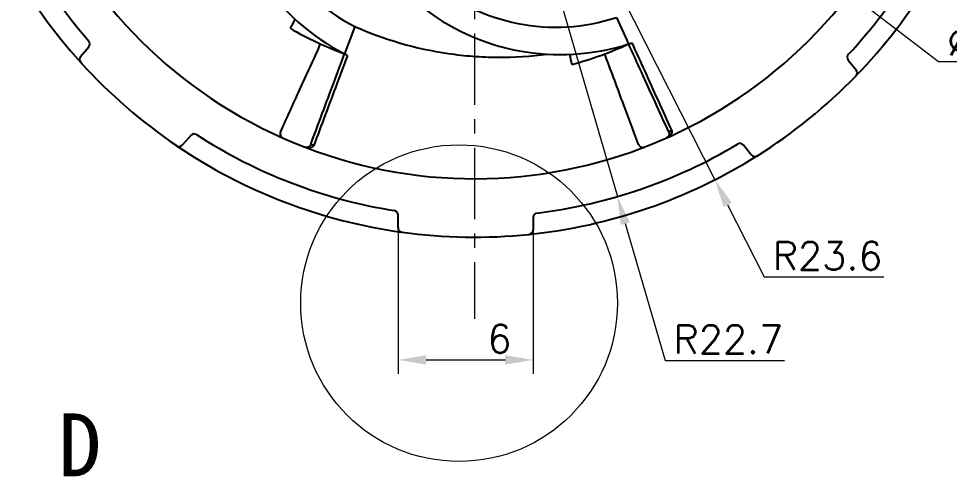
# Model space of a CAD drawing. Header units: millimetres. Extents: x 2517 to 6633, y 792 to 3241.
# Drawn here: x 3338.63 to 3379.98, y 970.9 to 991.24 of the extents above; entities that cross this region are included whole.
import ezdxf

# ---------------------------------------------------------------- set-up
doc = ezdxf.new("R2010")
doc.units = ezdxf.units.MM
doc.linetypes.add('CENTER', pattern=[50.8, 31.75, -6.35, 6.35, -6.35])
for name, color, linetype, lineweight in [('中心线', 1, 'CENTER', 9), ('实线', 7, 'Continuous', 25), ('尺寸标注', 2, 'Continuous', 9)]:
    doc.layers.add(name, color=color, linetype=linetype, lineweight=lineweight)
doc.styles.add('st', font='txt.shx')
doc.styles.get("Standard").update_dxf_attribs({"font": 'simfang.ttf'})
doc.dimstyles.new('st', dxfattribs={"dimscale": 0.5, "dimtxt": 2.5, "dimasz": 2.5, "dimexe": 1.25, "dimexo": 0, "dimtad": 1, "dimtoh": 1, "dimdsep": 46, "dimtxsty": 'st', "dimcen": 0, "dimclrd": 256, "dimclre": 256, "dimclrt": 3, "dimadec": 3, "dimazin": 2, "dimtfac": 1, "dimtmove": 0, "dimatfit": 1, "dimfxl": 1, "dimlwd": -1, "dimlwe": -1, "dimarcsym": 0})

# ---------------------------------------------------------------- blocks, each defined once
blk = doc.blocks.new('*D301')
at = {"layer": 'Defpoints', "color": 0, "ltscale": 0.1, "transparency": 16777216}
for p in [(3358.889, 1031.219), (3365.061, 1029.884), (3367.979, 1028.812), (3358.889, 1005.13), (3358.889, 977.906)]:
    blk.add_point(p, dxfattribs=at)
at = {"layer": '尺寸标注', "ltscale": 0.1, "transparency": 16777216}
blk.add_line((3367.979, 1028.812), (3368.255, 1029.531), dxfattribs=at)
blk.add_arc((3358.889, 1005.13), 25.512, 71.8076, 87.1924, dxfattribs=at)
for points in [[(3360.133, 1030.403), (3360.143, 1030.82), (3358.889, 1030.642)], [(3366.924, 1029.563), (3366.784, 1029.17), (3368.031, 1028.947)]]:
    blk.add_solid(points, dxfattribs=at)
at = {"layer": '尺寸标注', "color": 3, "ltscale": 0.1, "transparency": 16777216, "insert": (3363.423, 1031.188), "char_height": 1.25, "attachment_point": 5, "rotation": 350.1286, "style": 'st'}
blk.add_mtext('21°', dxfattribs=at)
blk = doc.blocks.new('*D314')
at = {"layer": 'Defpoints', "color": 0, "ltscale": 0.1, "transparency": 16777216}
for p in [(3355.489, 982.232), (3361.488, 982.128), (3361.488, 976.074)]:
    blk.add_point(p, dxfattribs=at)
at = {"layer": '尺寸标注', "ltscale": 0.1, "transparency": 16777216}
for p, q in [((3355.489, 982.232), (3355.489, 975.449)), ((3361.488, 982.128), (3361.488, 975.449)), ((3356.739, 976.074), (3360.238, 976.074))]:
    blk.add_line(p, q, dxfattribs=at)
for points in [[(3356.739, 976.282), (3356.739, 975.866), (3355.489, 976.074)], [(3360.238, 976.282), (3360.238, 975.866), (3361.488, 976.074)]]:
    blk.add_solid(points, dxfattribs=at)
at = {"layer": '尺寸标注', "color": 3, "ltscale": 0.1, "transparency": 16777216, "insert": (3359.995, 977.012), "char_height": 1.25, "attachment_point": 5, "style": 'st'}
blk.add_mtext('6', dxfattribs=at)
blk = doc.blocks.new('*D315')
at = {"layer": 'Defpoints', "color": 0, "ltscale": 0.1, "transparency": 16777216}
for p in [(3358.889, 1005.13), (3369.565, 984.083)]:
    blk.add_point(p, dxfattribs=at)
at = {"layer": '尺寸标注', "ltscale": 0.1, "transparency": 16777216}
for p, q in [((3358.889, 1005.13), (3369.565, 984.083)), ((3370.13, 982.968), (3371.757, 979.761)), ((3371.757, 979.761), (3377.069, 979.761))]:
    blk.add_line(p, q, dxfattribs=at)
blk.add_solid([(3370.316, 983.062), (3369.944, 982.874), (3369.565, 984.083)], dxfattribs=at)
at = {"layer": '尺寸标注', "color": 3, "ltscale": 0.1, "transparency": 16777216, "insert": (3374.569, 980.699), "char_height": 1.25, "attachment_point": 5, "style": 'st'}
blk.add_mtext('R23.6', dxfattribs=at)
blk = doc.blocks.new('*D316')
at = {"layer": 'Defpoints', "color": 0, "ltscale": 0.1, "transparency": 16777216}
for p in [(3358.889, 1005.13), (3365.231, 983.334)]:
    blk.add_point(p, dxfattribs=at)
at = {"layer": '尺寸标注', "ltscale": 0.1, "transparency": 16777216}
for p, q in [((3358.889, 1005.13), (3365.231, 983.334)), ((3365.58, 982.134), (3367.349, 976.054)), ((3367.349, 976.054), (3372.661, 976.054))]:
    blk.add_line(p, q, dxfattribs=at)
blk.add_solid([(3365.78, 982.192), (3365.38, 982.075), (3365.231, 983.334)], dxfattribs=at)
at = {"layer": '尺寸标注', "color": 3, "ltscale": 0.1, "transparency": 16777216, "insert": (3370.161, 976.991), "char_height": 1.25, "attachment_point": 5, "style": 'st'}
blk.add_mtext('R22.7', dxfattribs=at)
blk = doc.blocks.new('*D414')
at = {"layer": 'Defpoints', "color": 0, "ltscale": 0.1, "transparency": 16777216}
for p in [(3348.61, 1013.007), (3369.168, 997.253)]:
    blk.add_point(p, dxfattribs=at)
at = {"layer": '尺寸标注', "ltscale": 0.1, "transparency": 16777216}
for p, q in [((3347.618, 1013.767), (3346.626, 1014.528)), ((3348.61, 1013.007), (3369.168, 997.253)), ((3370.16, 996.493), (3379.494, 989.34)), ((3379.494, 989.34), (3386.81, 989.34))]:
    blk.add_line(p, q, dxfattribs=at)
for points in [[(3347.744, 1013.933), (3347.491, 1013.602), (3348.61, 1013.007)], [(3370.286, 996.658), (3370.033, 996.327), (3369.168, 997.253)]]:
    blk.add_solid(points, dxfattribs=at)
at = {"layer": '尺寸标注', "color": 3, "ltscale": 0.1, "transparency": 16777216, "insert": (3383.308, 990.688), "char_height": 1.25, "attachment_point": 5, "style": 'st'}
blk.add_mtext('%%c26{}{\\H0.71x;\\C3;\\S+0.03^  0;}', dxfattribs=at)

msp = doc.modelspace()

# ---------------------------------------------------------------- linework, layer by layer
at = {"layer": '中心线', "ltscale": 0.1}
msp.add_line((3358.8888, 1031.219), (3358.8888, 977.906), dxfattribs=at)
at = {"layer": '实线'}
for p, q in [((3365.1921, 991.2986), (3365.7312, 990.1157)), ((3353.5656, 990.8926), (3353.1103, 989.6749)), ((3341.3831, 989.5649), (3341.7483, 989.9849)), ((3375.4902, 989.3959), (3375.8405, 988.9634)), ((3346.2765, 986.0486), (3345.9114, 985.6285)), ((3371.1776, 985.1875), (3370.8274, 985.62)), ((3355.4838, 981.954), (3355.4935, 982.5105)), ((3361.4926, 982.4058), (3361.4828, 981.8493))]:
    msp.add_line(p, q, dxfattribs=at)
at = {"layer": '实线', "flags": 128}
for points in [[(3350.2635, 986.2037), (3350.2635, 986.2037)], [(3366.1727, 985.6481), (3366.1727, 985.6481)]]:
    msp.add_lwpolyline(points, dxfattribs=at)
at = {"layer": '实线'}
for centre, radius, start, end in [((3358.8888, 1005.13), 21, 71.98834, 66.01166), ((3358.8888, 1005.13), 23.6, 195.87237, 222.12763), ((3358.8888, 1005.13), 22.7, 197.03269, 220.96731), ((3357.427, 998.577), 8.6, 182.37989, 243.32049), ((3358.8888, 1005.13), 23.6, 315.87237, 342.12763), ((3357.7053, 998.5567), 10, 186.16078, 242.64538), ((3358.8888, 1005.13), 22.7, 317.03269, 340.96731), ((3362.4888, 999.4627), 8.6, 229.19934, 288.32049), ((3362.6999, 999.6452), 10, 231.16078, 287.64538), ((3358.8888, 1005.13), 16.5, 240.19016, 249.5), ((3341.5973, 990.1161), 0.2, 319, 40.96731), ((3358.8888, 1005.13), 16.5, 285.19016, 294.5), ((3341.5341, 989.4337), 0.2, 139, 222.12763), ((3375.6457, 989.5218), 0.2, 137.03269, 219), ((3358.8888, 1005.13), 23.6, 222.15701, 235.84299), ((3375.6851, 988.8376), 0.2, 315.87237, 39), ((3358.8888, 1005.13), 23.6, 302.15701, 315.84299), ((3374.3991, 971.3264), 16.3933, 114.34106, 114.83442), ((3372.9568, 974.4483), 12.954, 114.22006, 114.84442), ((3346.4275, 985.9173), 0.2, 57.03269, 139), ((3358.8888, 1005.13), 22.7, 237.03269, 260.96731), ((3350.4455, 986.1208), 0.2, 155.5, 246.05093), ((3345.7605, 985.7597), 0.2, 235.87237, 319), ((3358.8888, 1005.13), 23.6, 235.87237, 262.12763), ((3347.1641, 973.5485), 12.8885, 69.21868, 69.8462), ((3346.0409, 970.495), 16.1423, 69.33696, 69.838), ((3358.8888, 1005.13), 22.7, 277.03269, 300.96731), ((3366.3601, 985.7182), 0.2, 200.5, 291.05093), ((3370.6719, 985.4942), 0.2, 39, 120.96731), ((3358.8888, 1005.13), 23.6, 275.87237, 302.12763), ((3371.333, 985.3134), 0.2, 219, 302.12763), ((3355.2935, 982.514), 0.2, 359, 80.96731), ((3361.6925, 982.4023), 0.2, 97.03269, 179), ((3355.6837, 981.9505), 0.2, 179, 262.12763), ((3358.8888, 1005.13), 23.6, 262.15701, 275.84299), ((3361.2829, 981.8528), 0.2, 275.87237, 359)]:
    msp.add_arc(centre, radius, start, end, dxfattribs=at)
for points in [[(3350.9209, 991.2102), (3350.8427, 991.0779), (3350.7645, 990.9456), (3350.6862, 990.8133)], [(3365.7312, 990.1157), (3365.7788, 990.1308), (3365.8264, 990.1463), (3365.8739, 990.1622)], [(3353.1103, 989.6749), (3353.1547, 989.6519), (3353.1994, 989.6293), (3353.2442, 989.6069)], [(3363.0974, 989.6531), (3363.1357, 989.5042), (3363.174, 989.3554), (3363.2121, 989.2065)], [(3341.3939, 989.2905), (3341.3912, 989.2935), (3341.3885, 989.2965), (3341.3858, 989.2995)], [(3375.8286, 988.6983), (3375.8258, 988.6954), (3375.823, 988.6925), (3375.8202, 988.6896)], [(3367.6423, 986.2624), (3367.6424, 986.2623), (3367.6425, 986.2622), (3367.6425, 986.2621)], [(3367.5141, 986.2034), (3367.5141, 986.2035), (3367.514, 986.2036), (3367.514, 986.2037)], [(3345.6483, 985.5942), (3345.6449, 985.5964), (3345.6416, 985.5987), (3345.6382, 985.601)], [(3351.6047, 985.6479), (3351.6047, 985.648), (3351.6047, 985.648), (3351.6048, 985.6481)], [(3351.7371, 985.5989), (3351.737, 985.5988), (3351.737, 985.5986), (3351.7369, 985.5985)], [(3371.4497, 985.1504), (3371.4462, 985.1483), (3371.4428, 985.1461), (3371.4394, 985.144)], [(3355.6683, 981.7508), (3355.6643, 981.7513), (3355.6603, 981.7519), (3355.6563, 981.7524)], [(3361.3033, 981.6539), (3361.2993, 981.6535), (3361.2953, 981.653), (3361.2913, 981.6526)]]:
    msp.add_open_spline(points, degree=3, dxfattribs=at)
for points, knots in [([(3353.5656, 990.8926), (3354.8659, 990.3164), (3356.2601, 989.9071), (3358.0747, 989.6409), (3358.4422, 989.5999), (3359.1777, 989.5436), (3359.5458, 989.5283), (3360.6493, 989.5205), (3361.3839, 989.5662), (3362.1127, 989.6624)], [0, 0, 0, 0, 0.5, 0.5, 0.625, 0.625, 0.75, 0.75, 1, 1, 1, 1]), ([(3350.2635, 986.2037), (3350.5468, 986.8252), (3350.83, 987.4467), (3351.1132, 988.0681), (3351.4242, 988.7506), (3351.7353, 989.4332), (3352.0463, 990.1157)], [0.0002009624, 0.0002009624, 0.0002009624, 0.0002009624, 0.0022498948, 0.0022498948, 0.0022498948, 0.0045000334, 0.0045000334, 0.0045000334, 0.0045000334]), ([(3367.514, 986.2037), (3367.1085, 987.0934), (3366.703, 987.9831), (3366.2976, 988.8728), (3366.1088, 989.2871), (3365.92, 989.7014), (3365.7312, 990.1157)], [0, 0, 0, 0, 0.0029332693, 0.0029332693, 0.0029332693, 0.0042990612, 0.0042990612, 0.0042990612, 0.0042990612]), ([(3365.8739, 990.1622), (3366.0595, 989.7528), (3366.245, 989.3433), (3366.4307, 988.9338), (3366.8344, 988.0433), (3367.2383, 987.1528), (3367.6423, 986.2624)], [0, 0, 0, 0, 0.0013486886, 0.0013486886, 0.0013486886, 0.0042820691, 0.0042820691, 0.0042820691, 0.0042820691]), ([(3351.6048, 985.6481), (3351.9472, 986.564), (3352.2896, 987.4798), (3352.632, 988.3956), (3352.7915, 988.8221), (3352.9509, 989.2485), (3353.1103, 989.6749)], [0, 0, 0, 0, 0.0029332693, 0.0029332693, 0.0029332693, 0.0042990612, 0.0042990612, 0.0042990612, 0.0042990612]), ([(3353.2442, 989.6069), (3353.0858, 989.1862), (3352.9275, 988.7654), (3352.7693, 988.3447), (3352.425, 987.4295), (3352.081, 986.5142), (3351.7371, 985.5989)], [0, 0, 0, 0, 0.0013486886, 0.0013486886, 0.0013486886, 0.0042820691, 0.0042820691, 0.0042820691, 0.0042820691]), ([(3366.1727, 985.6481), (3365.9336, 986.2879), (3365.6944, 986.9276), (3365.4552, 987.5673), (3365.1925, 988.2698), (3364.9298, 988.9724), (3364.6672, 989.6749)], [0.0002009624, 0.0002009624, 0.0002009624, 0.0002009624, 0.0022498948, 0.0022498948, 0.0022498948, 0.0045000334, 0.0045000334, 0.0045000334, 0.0045000334]), ([(3367.6425, 986.2621), (3367.6526, 986.2394), (3367.6545, 986.2151), (3367.6498, 986.173), (3367.6436, 986.154), (3367.6206, 986.1026), (3367.5991, 986.0745), (3367.5288, 986.0005), (3367.4733, 985.9647), (3367.4132, 985.938)], [0, 0, 0, 0, 0.125, 0.125, 0.25, 0.25, 0.5, 0.5, 1, 1, 1, 1]), ([(3367.5141, 986.2034), (3367.5243, 986.1809), (3367.5294, 986.158), (3367.5329, 986.1196), (3367.5318, 986.103), (3367.5245, 986.0589), (3367.5146, 986.0362), (3367.4796, 985.9785), (3367.4485, 985.9537), (3367.4132, 985.938)], [0, 0, 0, 0, 0.125, 0.125, 0.25, 0.25, 0.5, 0.5, 1, 1, 1, 1]), ([(3351.6047, 985.6479), (3351.596, 985.6247), (3351.5834, 985.6049), (3351.5587, 985.5753), (3351.5462, 985.5644), (3351.5099, 985.5383), (3351.4868, 985.5293), (3351.4212, 985.5132), (3351.3817, 985.5176), (3351.3456, 985.5315)], [0, 0, 0, 0, 0.125, 0.125, 0.25, 0.25, 0.5, 0.5, 1, 1, 1, 1]), ([(3351.7369, 985.5985), (3351.7281, 985.5754), (3351.7122, 985.5568), (3351.6791, 985.5304), (3351.6614, 985.5213), (3351.6087, 985.5013), (3351.5737, 985.4966), (3351.4716, 985.494), (3351.407, 985.5079), (3351.3456, 985.5315)], [0, 0, 0, 0, 0.125, 0.125, 0.25, 0.25, 0.5, 0.5, 1, 1, 1, 1])]:
    msp.add_open_spline(points, degree=3, knots=knots, dxfattribs=at)
at = {"layer": '尺寸标注', "ltscale": 0.1}
msp.add_circle((3358.1969, 978.5979), 7.0369, dxfattribs=at)

# ---------------------------------------------------------------- texts
at = {"layer": '实线', "insert": (3341.3485, 972.2983), "char_height": 2.8002, "width": 15.615274, "attachment_point": 5}
msp.add_mtext('D', dxfattribs=at)

# ---------------------------------------------------------------- dimensions: what is measured, and where the dimension line sits
at = {"layer": '尺寸标注', "ltscale": 0.1}
dim = msp.add_angular_dim_2l(base=(3365.0606, 1029.8841), line1=((3358.8888, 1031.219), (3358.8888, 977.906)), line2=((3358.8888, 1005.13), (3367.9794, 1028.812)), dimstyle='st', dxfattribs=at)
dim.commit()
dim.dimension.update_dxf_attribs({"geometry": '*D301', "text_midpoint": (3363.2625, 1030.2642), "dimtype": 162})
dim = msp.add_diameter_dim_2p(p1=(3348.6099, 1013.0071), p2=(3369.1676, 997.253), text='%%c26{}{\\H0.71x;\\C3;\\S+0.03^  0;}', dimstyle='st', override={"dimtp": 0.03, "dimtm": 0, "dimtdec": 2, "dimtzin": 8}, dxfattribs=at)
dim.commit()
dim.dimension.update_dxf_attribs({"geometry": '*D414', "text_midpoint": (3383.3082, 989.3398), "dimtype": 163})
for mpoint, picture, middle in [((3369.5645, 984.0827), '*D315', (3374.5691, 979.7611)), ((3365.2306, 983.3339), '*D316', (3370.1614, 976.0536))]:
    dim = msp.add_radius_dim(center=(3358.8888, 1005.13), mpoint=mpoint, dimstyle='st', override={"dimtol": 0, "dimlim": 0, "dimtp": 0, "dimtm": 0, "dimtfac": 1, "dimtdec": 1, "dimtolj": 0, "dimtzin": 8}, dxfattribs=at)
    dim.commit()
    dim.dimension.update_dxf_attribs({"geometry": picture, "text_midpoint": middle, "dimtype": 164})
dim = msp.add_linear_dim(base=(3361.4877, 976.0741), p1=(3355.4886, 982.2323), p2=(3361.4877, 982.1276), dimstyle='st', override={"dimtol": 0, "dimlim": 0, "dimtp": 0, "dimtm": 0, "dimtfac": 1, "dimtdec": 1, "dimtolj": 0, "dimtzin": 8}, dxfattribs=at)
dim.commit()
dim.dimension.update_dxf_attribs({"geometry": '*D314', "text_midpoint": (3359.9953, 976.0741), "dimtype": 160})

doc.saveas('drawing.dxf')
